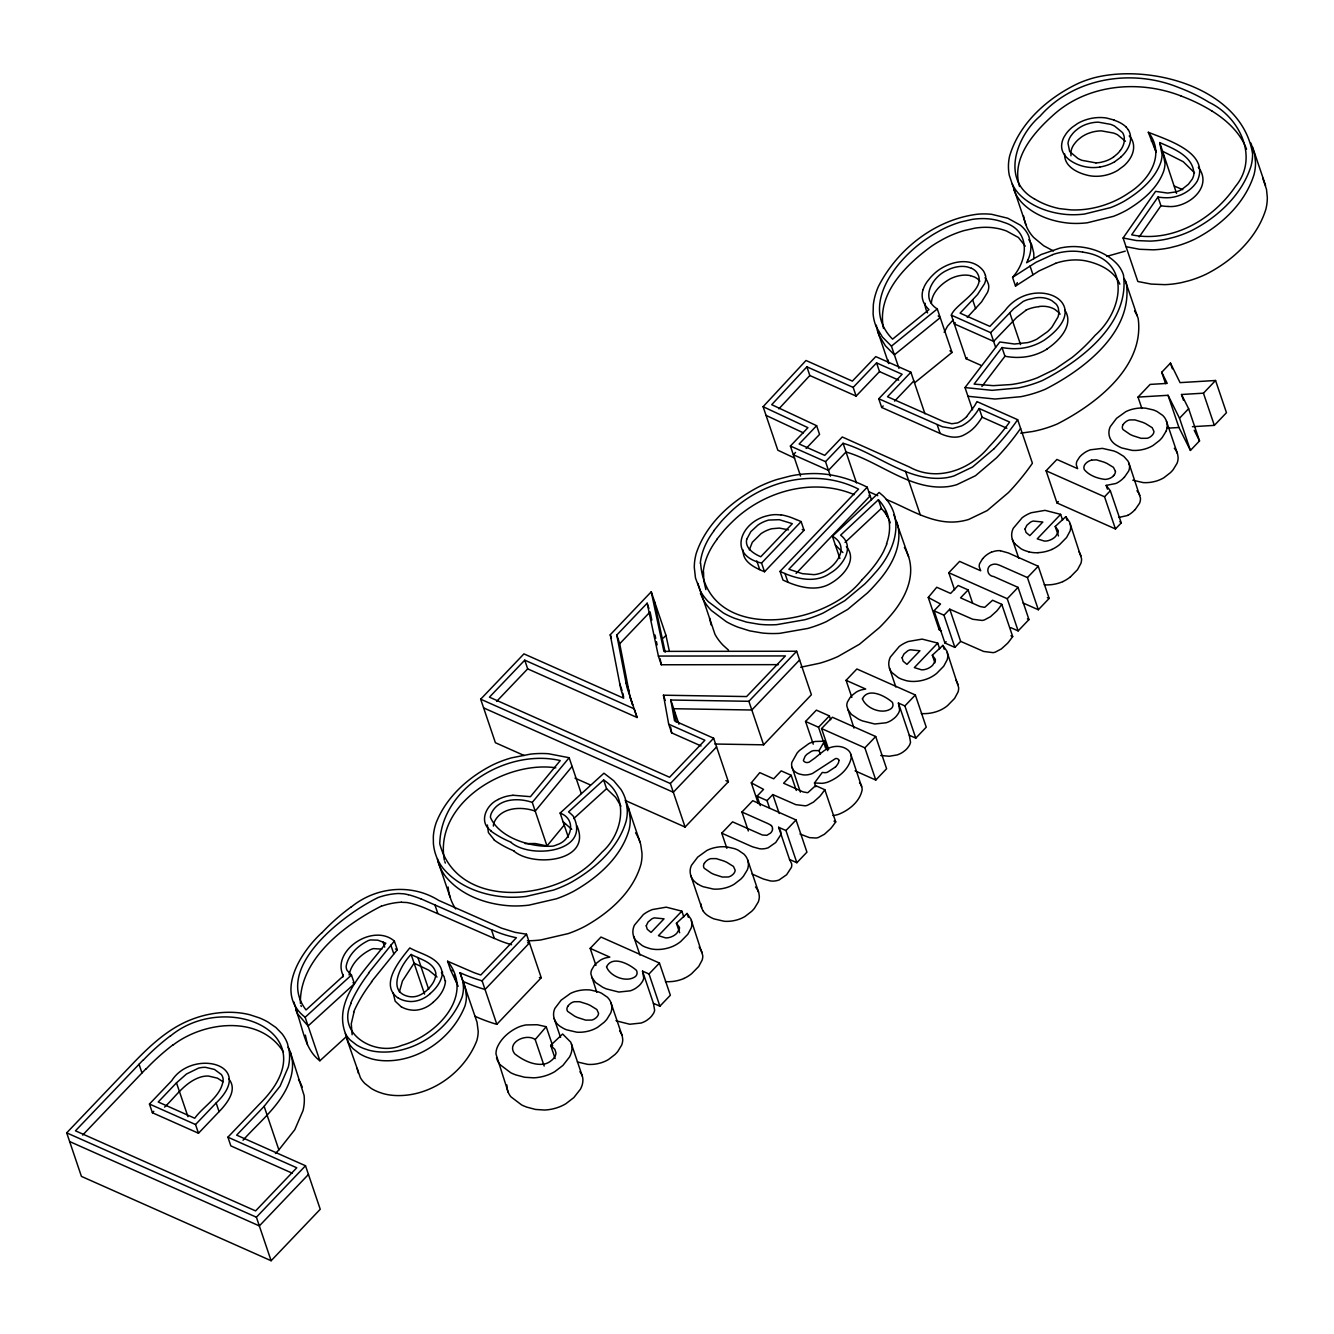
<?xml version="1.0" encoding="UTF-8"?>
<svg xmlns="http://www.w3.org/2000/svg" width="1334" height="1334" viewBox="0 0 1334 1334"><rect width="100%" height="100%" fill="white"/><g stroke="black" fill="none" stroke-linecap="round" stroke-linejoin="round"><path stroke-width="1.5" d="M393.163 992.98L395.181 1001.2L401.284 1006.903M1064.632 153.86C1063.965 167.184 1079.023 173.703 1089.911 175.788A33.333 23.145 -18.7 0 0 1101.05 176.021L1102.684 175.788A29.515 20.51 -18.7 0 0 1117.559 170.485L1123.695 165.966A33.817 23.495 -18.7 0 0 1131.282 138.436A30.298 21.044 -18.7 0 0 1129.198 135.985M931.332 303.385C931.899 292.53 940.937 284.159 949.858 279.056A24.946 17.325 -18.7 0 1 955.711 276.638A25.863 17.959 -18.7 0 1 959.346 275.704L961.697 275.321A21.194 14.724 -18.7 0 1 970.418 275.654M700.6 563.181C706.603 643.922 824.345 627.947 861.847 579.99M703.552 571.886L703.768 580.14L705.853 589.611M349.108 974.971C351.125 963.498 360.997 954.31 371.185 949.341A9.738 6.77 -18.7 0 1 373.603 948.624L381.807 949.141M743.205 550.092C742.171 562.014 755.377 568.001 764.515 571.752L804.068 530.298L801.134 521.594L796.265 519.493M342.988 974.454L342.921 976.938M399.383 991.896L402.451 980.99L414.09 963.165L428.664 970.135L437.018 977.005M487.36 824.979L488.427 832.599L493.913 839.436M749.341 549.875L752.276 542.338L760.997 533.683A24.779 17.225 -18.7 0 1 771.652 528.764L779.373 528.081L788.461 529.848M923.095 289.578L924.279 286.56A40.303 27.997 -18.7 0 1 927.247 281.541L930.432 277.572A52.71 36.618 -18.7 0 1 933.116 274.787C945.439 262.131 971.085 254.761 983.425 270.935A36.685 25.479 -18.7 0 1 984.792 273.687A38.002 26.397 -18.7 0 1 985.326 275.188L985.359 275.321M351.059 1003.468C336.018 1034.217 375.371 1056.878 401.934 1045.322C435.251 1036.168 475.754 996.498 447.607 961.247L473.587 972.469A176.221 122.411 -18.7 0 0 480.807 974.987L516.375 937.735A127.297 88.428 -18.7 0 1 491.562 929.681M353.994 1012.173L351.276 1023.762L352.126 1034.717M886.877 543.905L883.692 551.175A103.652 72.003 -18.7 0 1 880.19 557.345L877.105 561.981A147.624 102.535 -18.7 0 1 861.797 579.973M944.155 332.316L947.574 326.146L953.143 319.943M1166.099 431.216L1162.298 437.419A36.852 25.596 -18.7 0 1 1159.446 440.52L1152.993 445.523A24.012 16.675 -18.7 0 1 1144.322 449.174L1141.621 449.791A28.381 19.727 -18.7 0 1 1132.182 450.375L1121.911 447.991A47.157 32.766 -18.7 0 1 1119.009 446.673L1116.074 444.989A29.281 20.343 -18.7 0 1 1111.022 440.07A28.264 19.643 -18.7 0 1 1109.071 430.515A21.544 14.957 -18.7 0 1 1110.355 426.53L1116.525 418.359L1125.746 411.706A23.662 16.442 -18.7 0 1 1132.233 409.255L1134.967 408.654A29.548 20.527 -18.7 0 1 1145.756 408.204L1153.393 409.955A42.388 29.448 -18.7 0 1 1157.012 411.489L1162.681 415.374A28.898 20.077 -18.7 0 1 1166.75 422.161L1167.2 425.129A24.962 17.342 -18.7 0 1 1166.099 431.216M1028.114 259.563L1026.58 262.748L1041.154 254.527L1060.03 248.057A50.759 35.268 -18.7 0 1 1073.737 246.557C1090.061 246.74 1107.27 252.643 1118.175 265.216A61.381 42.638 -18.7 0 1 1123.445 274.887C1130.081 323.578 1080.59 361.064 1042.354 380.54A87.444 60.747 -18.7 0 1 1017.842 387.994L992.062 390.328L965.016 387.577L972.553 409.821M1055.628 263.348L1039.019 270.952L1015.507 286.076L1012.573 277.372C1028.547 259.196 1030.632 230.132 1003.618 222.328A68.384 47.507 -18.7 0 0 1001.217 221.477A61.014 42.371 -18.7 0 0 994.847 219.793L991.495 219.21A53.177 36.952 -18.7 0 0 972.269 219.393L961.014 221.911A77.172 53.61 -18.7 0 0 939.67 230.782L933.917 234.05A98.066 68.117 -18.7 0 0 928.447 237.602C897.432 257.612 858.846 305.152 892.579 339.153L928.964 309.621A46.59 32.366 -18.7 0 1 923.378 301.834L923.128 300.984A33.417 23.212 -18.7 0 1 923.061 289.578M1015.507 286.076L1017.358 282.625M820.36 754.394L819.076 750.592L824.512 741.187L815.441 741.471A17.976 12.49 -18.7 0 0 809.071 743.472L799.5 750.442A46.29 32.149 -18.7 0 0 797.098 753.043L791.862 762.398A19.393 13.473 -18.7 0 0 791.646 763.948A20.527 14.257 -18.7 0 0 791.729 766.15L800.367 792.113M1262.681 177.872L1266.5 189.378L1267.3 197.249A84.426 58.646 -18.7 0 1 1265.849 209.338C1256.811 238.336 1232.549 260.847 1205.953 274.287A78.222 54.344 -18.7 0 1 1188.911 280.74L1181.991 282.491A71.519 49.691 -18.7 0 1 1164.815 284.642L1151.259 284.092L1137.835 281.507L1123.095 237.986L1155.594 191.362L1167.684 193.08L1176.138 191.879A18.659 12.973 -18.7 0 0 1181.774 189.495L1188.344 184.325L1192.112 179.34A22.911 15.908 -18.7 0 0 1193.897 174.287C1193.813 156.445 1173.82 148.708 1159.713 142.588L1176.538 193.347M1156.028 152.009L1148.324 132.283C1167.667 140.07 1210.288 152.826 1197.248 181.141C1190.545 191.963 1177.739 198.299 1165.099 197.732A44.922 31.199 -18.7 0 1 1157.995 197.032L1131.666 234.817C1172.253 243.172 1213.023 219.41 1235.451 186.427C1259.479 157.695 1239.519 116.692 1209.021 102.318A227.714 158.179 -18.7 0 0 1178.089 87.294C1131.732 68.518 1073.887 77.672 1040.12 116.075C1016.741 135.885 1000.433 179.656 1034.083 198.733M1139.186 236.952L1160.947 205.753L1157.995 197.048M758.346 803.668L751.292 782.841L759.78 772.636L773.653 778.806L781.207 770.869L791.179 775.304L783.608 783.225L802.067 791.446A26.863 18.659 -18.7 0 0 803.301 791.946L807.253 792.663A2.551 1.768 -18.7 0 0 808.02 792.513L815.624 785.626L824.829 789.728L822.678 792.696A63.832 44.339 -18.7 0 1 819.676 796.498L813.507 802.084L807.437 805.302A9.788 6.803 -18.7 0 1 805.219 805.819L795.814 804.652L772.786 794.564L767.033 800.6L769.585 808.171M824.829 789.728L835.718 821.927L833.583 824.879A63.832 44.339 -18.7 0 1 830.565 828.697L824.395 834.284L818.342 837.502A9.788 6.803 -18.7 0 1 816.125 838.019L809.488 837.635L800.016 834.017M941.454 630.882L939.153 629.665L928.247 597.465L936.751 587.26L950.608 593.43L958.179 585.493L968.134 589.928L960.563 597.849L979.023 606.07A26.863 18.659 -18.7 0 0 980.273 606.57L984.209 607.287A2.551 1.768 -18.7 0 0 984.976 607.137L992.579 600.25L1001.784 604.352L999.65 607.32A63.832 44.339 -18.7 0 1 996.631 611.122L990.462 616.708L984.409 619.926A9.788 6.803 -18.7 0 1 982.174 620.443L972.769 619.276L949.758 609.188L943.988 615.224L954.877 647.407L960.647 641.371L949.758 609.188M1001.784 604.352L1012.689 636.551L1010.538 639.503A63.832 44.339 -18.7 0 1 1007.537 643.322L1001.367 648.908L995.297 652.126A9.788 6.803 -18.7 0 1 993.08 652.643L983.675 651.459L960.647 641.371M368.501 973.003L394.347 941.054C372.853 922.561 330.732 951.175 343.355 975.921L306.036 1009.955C273.203 967.267 345.022 913.373 378.372 897.432A50.925 35.384 -18.7 0 1 398.449 893.497L403.602 893.797A19.743 13.707 -18.7 0 1 404.752 893.963L408.271 894.714M371.452 981.707L397.299 949.758L394.347 941.054M815.758 786.76L814.474 782.975L822.261 772.453L824.779 772.686A8.121 5.636 -18.7 0 0 827.28 772.336L835.568 766.917M713.94 530.532L721.294 521.477A141.888 98.566 -18.7 0 1 727.83 514.624C760.78 480.757 815.424 466.983 858.546 489.128L780.04 571.369L782.991 580.073C797.599 586.91 816.158 592.396 831.049 583.191C842.955 576.355 857.945 560.063 846.373 546.657M716.892 539.236L724.245 530.182A141.888 98.566 -18.7 0 1 730.782 523.328C761.947 491.579 812.206 476.922 854.194 494.631M965.016 387.577L999.816 341.971L1014.507 344.022L1027.764 342.588A30.565 21.227 -18.7 0 0 1036.768 339.22L1047.507 331.699A51.743 35.951 -18.7 0 0 1052.026 326.997L1057.945 317.092A29.398 20.427 -18.7 0 0 1058.846 311.873L1058.296 308.021A22.661 15.741 -18.7 0 0 1055.978 303.952L1051.859 300.667A31.416 21.828 -18.7 0 0 1048.924 299.25A23.595 16.392 -18.7 0 0 1035.951 297.799L1028.164 299.5A22.228 15.441 -18.7 0 0 1023.128 301.484L1013.657 308.788L990.678 332.666L995.598 347.173M985.459 275.288A22.328 15.508 -18.7 0 1 984.459 283.808L977.505 294.581L960.096 313.14L989.878 326.38L1004.986 310.572C1033.1 272.753 1098.749 302.368 1044.005 340.303A38.969 27.08 -18.7 0 1 1018.142 348.574L1014.157 348.708A63.582 44.172 -18.7 0 1 1002.017 347.54L974.103 384.109L993.296 385.659L1011.122 384.542A81.808 56.828 -18.7 0 0 1037.402 377.772L1054.927 369.285L1072.152 357.445A164.499 114.274 -18.7 0 0 1095.031 335.401C1124.779 309.238 1130.932 258.446 1082.708 252.143M981.907 386.46L1004.952 356.261L1002.001 347.557M411.139 954.46C400.834 964.665 386.093 992.062 409.071 996.565C419.159 998.416 428.047 990.812 433.066 982.808A29.065 20.193 -18.7 0 0 435.868 973.153C433.55 962.031 419.71 959.129 411.139 954.46L424.562 994.113M1120.377 150.392L1119.676 151.292A30.332 21.061 -18.7 0 1 1117.208 153.96L1113.49 157.062M982.608 558.646L979.606 563.698A14.524 10.088 -18.7 0 0 979.256 566.917L980.69 570.769L959.596 561.397L948.791 572.72L954.56 589.761M565.449 823.595L546.99 845.939L532.266 802.401L569.151 757.729L548.557 753.743A78.739 54.694 -18.7 0 0 530.465 754.127L511.489 757.862A80.057 55.611 -18.7 0 0 492.78 764.882C468.367 777.205 446.123 797.082 436.068 822.995A87.027 60.464 -18.7 0 0 433.317 836.701L433.4 843.505A98.266 68.267 -18.7 0 0 435.318 853.46L436.401 856.595A92.63 64.332 -18.7 0 0 442.955 868.151C458.746 887.177 484.142 895.914 508.254 897.182A88.661 61.597 -18.7 0 0 526.063 896.431L553.493 890.078A87.827 61.014 -18.7 0 0 570.535 882.674C594.797 868.984 618.342 848.441 626.23 820.794A75.488 52.443 -18.7 0 0 627.23 809.471L626.08 801.417A82.108 57.045 -18.7 0 0 620.844 789.278L613.707 780.723L603.935 773.203L560.13 813.056L568.317 837.235M572.103 766.433L535.217 811.105C521.26 806.236 501.184 807.003 494.164 822.278A17.392 12.089 -18.7 0 0 493.397 826.096M939.153 629.665L940.203 628.381M544.189 1066.066L535.201 1039.57L546.206 1026.713L537.202 1024.729L525.98 1024.946A24.596 17.092 -18.7 0 0 518.159 1027.247C509.171 1031.399 500.967 1038.469 497.098 1047.724A29.348 20.377 -18.7 0 0 495.998 1054.043L508.237 1092.363M321.611 932.916C300 952.91 274.404 993.613 305.152 1017.258L319.877 1060.78L345.923 1037.035M1124.262 477.439L1128.664 471.052A18.926 13.157 -18.7 0 0 1129.531 465.799L1128.948 463.248A27.23 18.909 -18.7 0 0 1127.78 460.814L1123.795 456.395L1117.659 452.61A61.714 42.871 -18.7 0 0 1113.807 450.959L1102.384 448.374L1090.528 449.791A17.909 12.44 -18.7 0 0 1084.542 452.71L1081.891 454.744A23.612 16.392 -18.7 0 0 1079.539 457.112L1077.005 461.08A14.391 9.988 -18.7 0 0 1076.355 464.916L1077.605 468.651L1056.912 459.446L1046.089 470.785L1056.995 502.968L1115.457 528.964L1121.227 522.928L1110.322 490.729L1106.169 485.393L1115.758 483.525A11.406 7.921 -18.7 0 0 1116.758 483.091A21.828 15.158 -18.7 0 0 1124.112 477.389M1135.151 509.621L1139.553 503.235A18.926 13.157 -18.7 0 0 1140.42 497.982L1128.948 463.248M264.132 1106.353L280.057 1086.176L288.311 1067.017A81.491 56.612 -18.7 0 0 289.345 1051.876L287.477 1043.588A70.068 48.674 -18.7 0 0 282.108 1033.85L275.921 1027.514L267.901 1022.011A96.715 67.184 -18.7 0 0 259.296 1017.859L249.992 1014.807A76.188 52.926 -18.7 0 0 224.445 1012.406A80.107 55.644 -18.7 0 0 216.225 1013.156A74.287 51.609 -18.7 0 0 189.745 1020.193C167.951 1029.048 150.375 1045.456 134.234 1062.114L66.7 1132.849L81.424 1176.388L271.119 1260.73L320.243 1209.271L305.503 1165.749L236.652 1135.134L264.132 1106.353L278.873 1149.875L275.438 1153.476M278.873 1149.875L294.781 1129.698L303.051 1110.538A81.491 56.612 -18.7 0 0 304.085 1095.397L290.412 1052.293A70.068 48.674 -18.7 0 0 288.144 1047.24M794.647 458.079L777.822 450.208L763.098 406.687L806.003 360.497L852.376 381.107L875.771 356.612L910.889 372.236L924.962 413.823M853.176 387.394L876.571 362.898L879.506 371.602L856.128 396.098L853.176 387.394L806.887 366.817L771.702 404.686L816.625 425.696L819.56 434.4L806.12 448.474M778.873 408.854L809.821 375.521L806.887 366.817M966.6 416.608L974.487 405.986A110.038 76.438 -18.7 0 0 976.938 401.601L1017.675 419.71L1032.416 463.232A254.194 176.588 -18.7 0 1 1008.487 492.546L987.243 510.555L968.684 519.46A40.87 28.398 -18.7 0 1 960.68 521.311C933.883 525.813 909.855 508.938 886.31 499.483M967.233 317.442L981.557 301.918L987.443 292.513A22.328 15.508 -18.7 0 0 988.411 283.992L988.261 283.892A38.002 26.397 -18.7 0 0 987.744 282.391A36.685 25.479 -18.7 0 0 986.376 279.64L985.009 277.739M198.483 1133.233L195.548 1124.529L216.141 1102.951C256.795 1063.998 192.163 1048.374 171.719 1080.707L149.458 1104.035L152.393 1112.739L198.483 1133.233L219.093 1111.656C226.797 1103.668 238.019 1089.878 228.764 1078.939M524.195 755.528L495.398 742.721L480.674 699.199L523.945 653.877L623.645 698.199L621.344 690.845A179.456 124.662 -18.7 0 1 619.743 683.675L610.255 634.751L651.242 591.812L665.966 635.334L669.134 650.225M142.905 1060.23L75.454 1130.815L255.594 1210.905L296.765 1167.784L227.897 1137.185L259.363 1104.219C331.549 1033.116 225.213 989.545 170.035 1036.385M524.746 660.163L489.428 697.165L669.568 777.255L704.886 740.253L668.701 724.179L663.448 695.197L746.59 696.565L785.393 655.928L658.396 656.061L647.157 603.218L616.792 635.034L625.896 682.058A173.737 120.694 -18.7 0 0 627.464 688.978L637.085 717.509L527.68 668.868L524.746 660.163L634.15 708.804L637.085 717.509M82.641 1135.084L145.84 1068.934M496.615 701.417L527.68 668.868M176.488 1082.841L158.212 1102.001L194.747 1118.242C203.552 1105.836 221.727 1096.398 223.178 1079.573A19.576 13.607 -18.7 0 0 221.377 1074.554L214.507 1069.451L205.486 1067.333A18.426 12.806 -18.7 0 0 198.516 1068.134L186.477 1074.02L176.488 1082.841L187.961 1116.691M152.393 1112.739L153.794 1111.289M800.55 476.021L790.395 446.04L807.937 427.664L763.098 406.687M164.582 1107.103C175.888 1096.381 185.559 1081.324 201.467 1076.838A18.426 12.806 -18.7 0 1 208.438 1076.038L217.459 1078.155L223.078 1081.807M816.625 425.696L799.149 443.989L824.729 455.361L842.271 436.985L909.505 467.05C936.985 482.274 970.168 469.885 988.944 446.873A245.323 170.418 -18.7 0 0 1009.621 422.061L979.189 408.521L982.141 417.225L1006.87 428.231M795.531 452.443L793.346 454.744L828.464 470.368L846.006 451.993C879.84 461.714 911.389 491.546 948.891 486.493A40.87 28.398 -18.7 0 0 956.895 484.642L975.454 475.738L996.665 457.712A254.194 176.588 -18.7 0 0 1020.593 428.414M629.681 696.115L632.633 704.819L630.415 697.699A173.737 120.694 -18.7 0 1 628.848 690.762L619.726 643.738L650.092 611.922L651.826 620.06M980.824 365.266L966.066 358.696L951.342 315.174C955.011 303.768 989.044 288.728 976.421 271.903A21.894 15.208 -18.7 0 0 971.419 268.251M982.041 417.208A64.966 45.123 -18.7 0 1 974.737 427.08L974.52 427.23A30.899 21.461 -18.7 0 1 971.919 429.731A31.149 21.644 -18.7 0 1 964.632 434.601C957.095 439.086 947.607 437.002 940.153 433.467L881.691 407.47L878.756 398.766L902.134 374.27L876.571 362.898M955.327 322.795L954.294 323.879L993.63 341.371L1016.591 317.492L1026.079 310.205M830.432 476.171L825.529 461.664L843.071 443.288C876.888 453.01 908.437 482.841 945.956 477.789A40.87 28.398 -18.7 0 0 953.96 475.938L972.519 467.033L993.73 449.008M910.889 372.236L887.51 396.732L943.855 421.711L951.809 423.745L957.629 422.911A24.195 16.808 -18.7 0 0 966.65 416.625M881.691 407.47L883.158 405.936M663.398 638.019L665.966 635.334M894.58 401.117L913.84 380.94M764.515 571.752L761.564 563.048L801.134 521.594M966.066 358.696L967.117 357.612M243.038 1140.236C260.463 1120.493 284.425 1102.651 291.262 1075.721A81.491 56.612 -18.7 0 0 292.296 1060.58L290.412 1052.293M867.217 487.177L788.861 569.251L802.368 573.653L813.907 574.637A16.775 11.656 -18.7 0 0 819.159 573.637C834.384 569.551 851.942 546.923 832.383 536.251L879.123 492.463L883.208 495.981A78.506 54.527 -18.7 0 1 890.929 506.12C903.251 529.064 890.812 555.928 874.637 573.403A170.785 118.643 -18.7 0 1 864.582 584.175L844.755 600.717L823.245 612.99A91.496 63.548 -18.7 0 1 804.819 619.743L776.772 624.646A87.927 61.081 -18.7 0 1 759.263 624.295L746.757 622.161L734.801 618.392A120.66 83.825 -18.7 0 1 723.445 613.04L708.404 601.767A95.331 66.233 -18.7 0 1 700.25 590.779L695.498 578.039L694.297 567.517A90.145 62.631 -18.7 0 1 696.315 553.143C706.336 523.412 731.732 500.95 758.929 486.76A91.062 63.265 -18.7 0 1 776.688 479.59L790.762 475.921A86.943 60.397 -18.7 0 1 809.488 473.67C829.581 472.67 849.391 478.206 867.217 487.177L871.469 499.75M796.081 573.47L870.168 495.881L868.951 495.298M271.119 1260.73L256.395 1217.208L305.503 1165.749M526.53 934.217L482.091 980.773L496.832 1024.295L541.254 977.739L526.53 934.217L515.141 932.349L501.434 928.114L438.803 900.45C411.356 883.225 375.938 886.793 351.175 907.053M713.64 738.219L728.364 781.741L685.092 827.063L670.368 783.542L713.64 738.219L674.554 720.844L670.785 700.017L748.874 701.3L796.665 651.242L811.389 694.764L763.615 744.822L714.807 744.022M308.454 1174.454L259.346 1225.913L69.651 1141.554M716.575 746.923L673.32 792.246L483.625 707.904M799.616 659.946L751.826 710.005L673.737 708.721L676.138 721.977M813.256 744.189L805.553 721.461L816.375 710.138L829.364 715.908L830.648 719.693M595.948 965.416L590.178 948.374L600.984 937.052L659.446 963.048L670.352 995.231L659.896 1006.186L653.41 1003.301L642.521 971.119L649.008 973.987L659.896 1006.186M851.842 697.365L846.073 680.323L856.878 668.984L915.341 694.981L926.246 727.18L915.791 738.136L909.304 735.251L898.416 703.051L904.886 705.936L915.791 738.136M825.596 748.074L818.542 727.247L829.364 715.908M726.88 848.324L721.744 833.166L732.566 821.844L762.348 835.001L766.85 835.301L770.568 833.066A8.488 5.903 -18.7 0 0 772.586 828.914M748.341 830.965L741.937 812.022L752.743 800.7L796.048 819.96L806.937 852.143L796.848 862.714L789.545 859.463L778.639 827.28L785.959 830.532L796.848 862.714M760.28 805.636L757.062 796.165L763.548 789.378L751.292 782.841M828.631 749.425L821.577 728.581L832.399 717.258L875.704 736.518L886.593 768.717L875.788 780.04L855.077 770.835M954.877 647.407L944.922 642.988L934.033 610.789L940.52 604.002L928.247 597.465M1141.871 408.471L1138.019 397.098L1150.125 384.409L1167.217 383.392L1161.731 372.269L1170.452 363.115L1180.073 382.625L1215.557 380.49L1226.463 412.69L1214.34 425.379L1192.413 426.697M1056.995 502.968L1058.346 501.551M691.396 920.477L691.862 923.428A23.312 16.191 -18.7 0 1 691.212 927.964L687.81 934.284L680.757 941.487A26.947 18.726 -18.7 0 1 673.086 946.24A28.164 19.576 -18.7 0 1 659.163 949.458A27.447 19.06 -18.7 0 1 650.058 948.624L645.623 947.207A44.456 30.882 -18.7 0 1 642.321 945.639L635.984 940.587A27.814 19.326 -18.7 0 1 633.083 934.217A28.631 19.893 -18.7 0 1 632.883 932.199L632.9 931.182A25.68 17.842 -18.7 0 1 634.467 925.112L643.338 914.574A26.063 18.109 -18.7 0 1 652.393 909.555L666.25 907.17L681.841 911.155L658.446 935.668L665.533 937.869A9.638 6.703 -18.7 0 0 669.451 937.469A11.856 8.237 -18.7 0 0 676.838 933.233L679.323 929.148A8.488 5.903 -18.7 0 0 679.39 927.263L676.438 923.278L687.027 913.456L690.879 919.043L702.768 955.611A23.312 16.191 -18.7 0 1 702.118 960.163L698.716 966.483L691.646 973.67A26.947 18.726 -18.7 0 1 683.975 978.439M947.273 652.426L947.757 655.361A23.312 16.191 -18.7 0 1 947.107 659.913L943.705 666.233L936.651 673.42A26.947 18.726 -18.7 0 1 928.964 678.172A28.164 19.576 -18.7 0 1 915.057 681.407A27.447 19.06 -18.7 0 1 905.936 680.573L901.517 679.139A44.456 30.882 -18.7 0 1 898.216 677.572L891.879 672.519A27.814 19.326 -18.7 0 1 888.978 666.15A28.631 19.893 -18.7 0 1 888.778 664.132L888.794 663.131A25.68 17.842 -18.7 0 1 890.362 657.062L899.233 646.506A26.063 18.109 -18.7 0 1 908.287 641.504L922.144 639.103L937.735 643.088L914.34 667.6L921.427 669.801A9.638 6.703 -18.7 0 0 925.346 669.401A11.856 8.237 -18.7 0 0 932.716 665.166L935.217 661.08A8.488 5.903 -18.7 0 0 935.284 659.196L932.333 655.211L942.905 645.389L946.773 650.975L958.646 687.56A23.312 16.191 -18.7 0 1 958.012 692.096L954.594 698.416L947.54 705.619A26.947 18.726 -18.7 0 1 939.87 710.372A28.164 19.576 -18.7 0 1 925.963 713.59A27.447 19.06 -18.7 0 1 921.327 713.557M1014.774 543.772A27.814 19.326 -18.7 0 1 1011.872 537.402A28.631 19.893 -18.7 0 1 1011.672 535.401L1011.689 534.384A25.68 17.842 -18.7 0 1 1013.256 528.314L1022.127 517.775A26.063 18.109 -18.7 0 1 1031.182 512.756L1045.039 510.355L1060.63 514.357L1037.235 538.853L1044.322 541.054A9.638 6.703 -18.7 0 0 1048.241 540.654A11.856 8.237 -18.7 0 0 1055.628 536.418L1058.112 532.333A8.488 5.903 -18.7 0 0 1058.179 530.465L1055.227 526.48L1065.816 516.658L1069.668 522.244L1081.557 558.813A23.312 16.191 -18.7 0 1 1080.907 563.365L1077.505 569.685L1070.435 576.872M944.922 642.988L946.139 641.704M649.008 973.987L659.446 963.048M785.959 830.532L796.048 819.96M875.788 780.04L864.882 747.84L875.704 736.518M904.886 705.936L915.341 694.981M1018.059 587.377L1028.964 619.576L1018.142 630.899L1007.253 598.716L1018.059 587.377L993.663 576.538C986.426 575.738 985.759 566.033 992.579 564.465A6.887 4.786 -18.7 0 1 997.015 564.399L997.282 564.465A47.007 32.65 -18.7 0 1 1000.984 565.866L1027.43 577.572L1038.336 609.755L1049.141 598.432L1038.236 566.25L1008.254 552.926L1000.367 550.742M1027.43 577.572L1038.236 566.25M1115.457 528.964L1104.552 496.782L1110.322 490.729M1188.627 408.704L1199.516 440.904L1190.428 450.442L1179.523 418.242L1188.627 408.704L1181.507 394.497L1203.451 393.18L1215.557 380.49M555.144 1058.612L550.659 1045.356L562.631 1034L570.685 1042.104A26.547 18.443 -18.7 0 1 572.003 1047.857A30.482 21.177 -18.7 0 1 569.518 1056.995L562.931 1065.416L554.877 1071.602A30.765 21.361 -18.7 0 1 545.589 1075.721L543.922 1076.221A34.384 23.879 -18.7 0 1 538.736 1077.322A33.233 23.078 -18.7 0 1 533.467 1077.822L524.679 1077.255L515.874 1074.921A68.151 47.34 -18.7 0 1 510.739 1072.753L499.967 1064.599M890.262 522.761A80.223 55.728 -18.7 0 0 881.374 508.437L878.406 499.75L840.603 535.151C855.728 546.556 842.921 566.05 830.148 573.22C815.124 583.975 795.264 578.689 780.04 571.369M845.056 542.438L881.357 508.454M305.152 1017.258L351.459 975.037L347.107 970.418A18.326 12.74 -18.7 0 1 346.156 966.25C348.174 954.794 358.046 945.606 368.234 940.637A9.738 6.77 -18.7 0 1 370.669 939.92L377.889 940.187L385.843 943.205C367.217 968.617 331.883 999.283 345.689 1034.2A52.193 36.251 -18.7 0 0 350.242 1040.07L356.578 1044.972A62.198 43.205 -18.7 0 0 363.932 1048.574L368.301 1050.041A52.576 36.518 -18.7 0 0 382.641 1052.059C416.958 1052.659 449.808 1028.564 462.081 997.098A61.864 42.971 -18.7 0 0 463.465 987.777L462.965 981.691L460.063 972.719A193.713 134.567 -18.7 0 0 482.058 980.824M351.459 975.037L354.41 983.742L308.087 1025.963L297.715 1014.023L293.797 1001.901M512.99 795.247L530.448 796.681L560.263 760.563C508.087 748.407 440.887 787.494 439.77 843.805C457.645 911.239 557.829 901.234 596.298 858.096A131.883 91.612 -18.7 0 0 602.118 852.026C622.761 833.883 629.981 796.731 603.618 779.973L568.551 811.889A55.494 38.553 -18.7 0 1 573.403 816.391C591.179 851.876 531.399 859.396 511.189 842.588M573.703 818.592L606.57 788.677L603.618 779.973M1120.76 157.262L1114.607 161.781M430.415 993.547L426.93 996.265A24.629 17.109 -18.7 0 1 423.128 998.516L421.527 999.266A19.193 13.34 -18.7 0 1 411.306 1001.534L410.472 1001.517A27.464 19.076 -18.7 0 1 398.466 998.099M433.35 1002.251L429.865 1004.969A24.629 17.109 -18.7 0 1 426.08 1007.22L424.479 1007.97A19.193 13.34 -18.7 0 1 414.257 1010.238L413.423 1010.222A27.464 19.076 -18.7 0 1 401.401 1006.803M898.983 368.384L891.446 346.14L937.285 308.938C919.726 298.282 932.583 276.722 946.923 270.352A24.946 17.325 -18.7 0 1 953.977 267.567A25.863 17.959 -18.7 0 1 956.395 267L958.746 266.617A21.194 14.724 -18.7 0 1 967.467 266.95L971.419 268.267M914.774 382.691L952.026 352.459L937.285 308.938M172.986 1045.106C204.069 1021.127 260.33 1014.69 283.442 1052.042M1046.94 349.008C1058.812 341.204 1074.387 325.096 1064.932 310.238M1012.573 277.372L1036.068 262.248L1052.693 254.644M498.316 799.516C486.46 804.385 478.122 822.061 490.979 830.732M1125.262 251.142L1106.653 256.411M381.324 906.136C345.456 924.229 299.4 958.996 300.4 1003.351M1091.562 460.113L1096.481 459.863L1103.852 462.081A86.493 60.08 -18.7 0 1 1107.07 463.482L1113.44 467.367L1115.441 471.386M800.633 667.25L819.56 663.265A91.496 63.548 -18.7 0 0 837.969 656.528L859.48 644.239L879.306 627.697A170.785 118.643 -18.7 0 0 889.378 616.925C903.668 600.867 915.691 578.556 908.587 556.628L893.88 514.824M1099.733 167.084L1098.099 167.3A33.333 23.145 -18.7 0 1 1086.977 167.067C1074.971 165.233 1058.162 156.411 1062.214 141.654A29.948 20.81 -18.7 0 1 1064.032 137.002L1066.183 133.617A34.567 24.012 -18.7 0 1 1072.286 127.23L1077.539 123.545A29.832 20.727 -18.7 0 1 1080.44 121.994A31.749 22.061 -18.7 0 1 1094.847 117.826A35.351 24.562 -18.7 0 1 1106.47 118.026L1114.357 120.093M1118.726 517.442L1126.663 515.724A11.406 7.921 -18.7 0 0 1127.664 515.291M525.179 843.622L535.268 843.538L546.99 845.939M1020.693 433.166L1032.583 431.516A87.444 60.747 -18.7 0 0 1057.095 424.062C1095.314 404.602 1144.822 367.1 1138.169 318.409A61.381 42.638 -18.7 0 0 1134.567 311.005M1138.019 397.098L1168.05 395.298L1179.523 418.242M1166.933 428.214L1178.939 427.497L1190.428 450.442M1095.964 162.898L1081.924 160.33A56.695 39.386 -18.7 0 1 1077.905 158.463L1069.685 151.559L1067.984 143.338A24.279 16.875 -18.7 0 1 1070.802 136.051L1072.87 133.383A30.132 20.927 -18.7 0 1 1075.521 130.715L1078.506 128.347A23.779 16.525 -18.7 0 1 1086.51 124.262L1089.044 123.478A27.731 19.26 -18.7 0 1 1093.08 122.611A26.28 18.259 -18.7 0 1 1098.499 122.178L1110.588 124.345A49.458 34.351 -18.7 0 1 1114.524 126.013L1122.494 132.533A23.879 16.592 -18.7 0 1 1124.329 138.019L1124.145 141.938A26.863 18.659 -18.7 0 1 1120.393 150.392M401.367 902.268L406.553 902.501A19.743 13.707 -18.7 0 1 407.687 902.668L411.222 903.418A132.4 91.979 -18.7 0 1 423.895 907.62L494.397 938.502L491.446 929.798L420.994 898.849M796.665 651.242L663.898 651.376L651.242 591.812M658.396 656.061L661.331 664.766L778.406 664.649M1168.05 206.453C1186.46 208.337 1211.656 189.028 1199.983 169.635M527.597 942.721L529.481 942.921L485.042 989.478A193.713 134.567 -18.7 0 1 463.065 981.374M539.386 977.539L541.254 977.739M780.94 514.974L776.571 514.641A23.512 16.325 -18.7 0 0 767.817 515.674C741.087 521.26 726.813 555.177 761.564 563.048M555.794 767.8C505.119 760.413 434.134 803.301 444.322 860.147M814.474 782.975L822.061 783.325A19.043 13.223 -18.7 0 0 827.614 782.174C838.069 778.022 848.808 769.518 851.192 757.995A21.027 14.607 -18.7 0 0 851.125 755.678L850.809 754.277A17.292 12.006 -18.7 0 0 848.091 750.125C840.52 743.872 829.231 746.039 822.261 752.143A113.107 78.573 -18.7 0 0 815.291 757.745L809.204 762.098A3.218 2.234 -18.7 0 1 808.671 762.298A4.402 3.052 -18.7 0 1 805.169 762.164L803.968 761.364A4.202 2.918 -18.7 0 1 803.418 760.313L805.119 756.261A20.61 14.324 -18.7 0 1 806.953 754.294L811.389 751.325A8.771 6.086 -18.7 0 1 813.823 750.592L819.076 750.592M967.967 396.281L995.014 399.033L1020.793 396.698A87.444 60.747 -18.7 0 0 1045.306 389.245C1083.541 369.768 1133.033 332.283 1126.396 283.592A61.381 42.638 -18.7 0 0 1124.212 278.556M880.757 755.461L889.211 756.261L897.015 754.961A16.608 11.539 -18.7 0 0 902.718 752.259L905.219 750.358A21.461 14.907 -18.7 0 0 907.504 748.057L909.271 745.573A16.075 11.172 -18.7 0 0 910.522 742.188L909.304 735.251M1123.095 237.986L1136.518 240.57L1150.091 241.12A71.519 49.691 -18.7 0 0 1167.25 238.969L1174.187 237.219A78.222 54.344 -18.7 0 0 1191.229 230.765C1217.809 217.309 1242.071 194.814 1251.109 165.816A84.426 58.646 -18.7 0 0 1252.576 153.727C1241.921 87.894 1150.208 63.065 1093.546 77.939A81.457 56.595 -18.7 0 0 1078.889 83.108C1048.207 97.482 1019.293 122.828 1009.571 156.245A85.309 59.263 -18.7 0 0 1008.521 169.235A87.927 61.081 -18.7 0 0 1009.338 175.404L1012.173 183.925A76.888 53.41 -18.7 0 0 1018.893 193.88C1031.165 206.553 1048.824 212.84 1066.116 214.457A73.72 51.209 -18.7 0 0 1084.359 214.074L1110.538 207.62A71.986 50.008 -18.7 0 0 1124.145 201.251C1139.469 192.029 1154.76 179.59 1160.847 162.181A50.909 35.351 -18.7 0 0 1162.081 154.711L1159.713 142.588M1126.046 246.69L1139.469 249.275L1153.043 249.825A71.519 49.691 -18.7 0 0 1170.201 247.674L1177.122 245.923A78.222 54.344 -18.7 0 0 1194.18 239.47C1220.76 226.013 1245.022 203.518 1254.06 174.521A84.426 58.646 -18.7 0 0 1255.511 162.431L1254.71 154.561L1250.892 143.055M970.418 275.654L974.37 276.972A21.894 15.208 -18.7 0 1 979.356 280.624L979.856 281.207M1028.831 551.859L1024.412 550.408A44.456 30.882 -18.7 0 1 1021.11 548.824L1014.774 543.772M532.266 802.401C518.326 797.532 498.232 798.299 491.212 813.573A17.392 12.089 -18.7 0 0 490.445 817.392C499.416 838.152 531.566 847.757 553.01 846.106A17.826 12.39 -18.7 0 0 556.928 844.755C571.769 840.22 576.955 819.393 560.13 813.056M1181.057 95.981C1138.819 79.423 1086.593 84.175 1052.459 115.825C1033.266 133.066 1011.139 158.646 1019.51 186.46M1132.799 480.19L1143.071 482.574A28.381 19.727 -18.7 0 0 1152.509 481.991L1155.211 481.374A24.012 16.675 -18.7 0 0 1163.898 477.722L1170.352 472.72A36.852 25.596 -18.7 0 0 1173.203 469.618L1177.005 463.398A24.962 17.342 -18.7 0 0 1178.089 457.329L1177.639 454.36A28.898 20.077 -18.7 0 0 1174.32 448.307M577.405 1061.981L587.677 1064.365A28.381 19.727 -18.7 0 0 597.115 1063.798L599.816 1063.165A24.012 16.675 -18.7 0 0 608.504 1059.513L614.957 1054.527A36.852 25.596 -18.7 0 0 617.809 1051.425L621.611 1045.206A24.962 17.342 -18.7 0 0 622.711 1039.136L622.244 1036.151A28.898 20.077 -18.7 0 0 619.593 1030.899M535.201 1039.57C526.213 1032.866 505.836 1042.671 514.791 1053.893C522.995 1060.23 533.917 1065.883 544.622 1063.998A12.006 8.338 -18.7 0 0 549.425 1061.981L551.826 1060.197A17.042 11.839 -18.7 0 0 553.743 1058.212L555.411 1055.511A11.022 7.654 -18.7 0 0 555.944 1052.876L554.861 1049.474L550.659 1045.356M1151.275 140.987L1153.176 141.754M1174.454 186.126L1182.758 189.678M802.251 529.515L804.068 530.298M878.756 398.766L942.454 426.813L952.86 428.464L961.681 425.896A31.149 21.644 -18.7 0 0 968.968 421.027A30.899 21.461 -18.7 0 0 971.569 418.526L971.736 418.342A64.966 45.123 -18.7 0 0 979.089 408.504M951.342 315.174L990.678 332.666M879.506 371.602L898.699 380.14M1046.089 470.785L1104.552 496.782M809.821 375.521L856.128 396.098M790.395 446.04L825.529 461.664M869.201 491.879L877.755 495.681M1047.357 597.649L1049.141 598.432M1023.078 602.985L1038.336 609.755M948.791 572.72L1007.253 598.716M1027.43 618.893L1028.964 619.576M1010.839 627.664L1018.142 630.899M1010.955 635.784L1012.689 636.551M934.033 610.789L943.988 615.224M846.073 680.323L865.699 689.044L861.647 689.811A15.441 10.722 -18.7 0 0 856.178 692.163L852.209 695.247A24.929 17.309 -18.7 0 0 849.991 697.682L847.507 701.884A17.075 11.856 -18.7 0 0 846.823 705.969L853.977 728.114M805.553 721.461L818.542 727.247M821.577 728.581L864.882 747.84M668.701 724.179L671.652 732.883L701.05 745.939M834 821.16L835.718 821.927M725.929 780.657L728.364 781.741M757.062 796.165L767.033 800.6M741.937 812.022L766.3 822.861A48.307 33.55 -18.7 0 1 770.118 824.762L771.202 825.563M480.674 699.199L670.368 783.542M721.744 833.166L750.025 845.739A69.935 48.574 -18.7 0 0 752.876 846.923L759.546 848.741A13.807 9.588 -18.7 0 0 768.167 847.79L775.704 842.538L780.54 835.167A15.124 10.505 -18.7 0 0 780.723 831.532L778.639 827.28M575.004 778.122L590.245 784.892M625.813 800.717L685.092 827.063M752.093 874.003L760.914 877.939A69.935 48.574 -18.7 0 0 763.782 879.123L770.452 880.94A13.807 9.588 -18.7 0 0 779.073 879.99L786.61 874.737L791.429 867.35A15.124 10.505 -18.7 0 0 791.629 863.715L789.545 859.463M590.178 948.374L609.805 957.112L605.753 957.879A15.441 10.722 -18.7 0 0 600.283 960.23L596.315 963.298A24.929 17.309 -18.7 0 0 594.097 965.749L591.612 969.935A17.075 11.856 -18.7 0 0 590.929 974.037L596.798 992.379M447.607 961.247L450.558 969.951L452.61 970.869M395.431 948.941L397.299 949.758M149.458 1104.035L195.548 1124.529M292.263 1173.186L230.849 1145.889L227.897 1137.185M66.7 1132.849L256.395 1217.208M514.14 851.292C534.184 867.667 592.429 861.314 576.972 825.896M766.049 415.391L803.418 432.866M1053.526 251.009L1043.722 245.773L1033.617 237.419A76.888 53.41 -18.7 0 1 1026.897 227.447L1012.289 184.109M398.332 998.199C378.806 984.942 399.967 960.113 409.805 947.924C420.477 954.144 439.67 957.245 442.071 972.086M1211.972 111.022C1226.646 120.143 1240.32 132.65 1246.54 149.158M697.282 883.692L700.2 885.392A47.157 32.766 -18.7 0 0 703.118 886.693L713.39 889.078A28.381 19.727 -18.7 0 0 722.811 888.511L725.529 887.894A24.012 16.675 -18.7 0 0 734.2 884.225L740.653 879.239A36.852 25.596 -18.7 0 0 743.505 876.138L747.307 869.918A24.962 17.342 -18.7 0 0 748.407 863.848L747.94 860.88A28.898 20.077 -18.7 0 0 743.888 854.077L738.202 850.192A42.388 29.448 -18.7 0 0 734.584 848.674L726.963 846.923A29.548 20.527 -18.7 0 0 716.175 847.357L713.44 847.974A23.662 16.442 -18.7 0 0 706.953 850.425L697.732 857.078L691.546 865.232A21.544 14.957 -18.7 0 0 690.295 869.218A28.264 19.643 -18.7 0 0 692.279 878.756A29.281 20.343 -18.7 0 0 697.315 883.675M563.081 821.761L571.736 829.281M835.334 544.956L842.888 552.526M352.993 982.691L354.41 983.742M606.57 788.677L615.708 797.415L620.944 806.136M938.186 315.975L940.237 317.642L894.397 354.844L885.426 345.823L879.406 335.951A83.925 58.296 -18.7 0 1 876.355 325.196M949.975 350.792L952.026 352.459M728.514 650.125L723.145 645.289A95.331 66.233 -18.7 0 1 714.974 634.3L697.799 583.275M891.446 346.14L882.474 337.118L876.455 327.247A83.925 58.296 -18.7 0 1 873.103 313.657L873.32 304.869A102.001 70.852 -18.7 0 1 878.289 286.743C897.382 249.024 935.518 219.176 978.039 214.157A58.946 40.937 -18.7 0 1 991.746 214.324L1007.787 218.226L1020.293 225.129A52.926 36.768 -18.7 0 1 1028.898 236.485L1030.748 244.022A52.76 36.652 -18.7 0 1 1028.13 259.563M319.877 1060.78C303.885 1048.707 303.085 1026.696 295.648 1009.655M1121.227 522.928L1119.876 521.594M441.404 972.603L444.105 976.655L445.022 980.79M1136.952 490.712L1138.669 492.996A27.23 18.909 -18.7 0 1 1139.853 495.448M1198.299 167.267L1199.449 168.834M699.149 947.023L702.284 952.676M579.923 1071.686L581.574 1074.304A26.547 18.443 -18.7 0 1 582.908 1080.04A30.482 21.177 -18.7 0 1 580.423 1089.194L573.82 1097.599L565.783 1103.785A30.765 21.361 -18.7 0 1 556.495 1107.92L554.827 1108.404A34.384 23.879 -18.7 0 1 549.625 1109.521A33.233 23.078 -18.7 0 1 544.372 1110.021L535.584 1109.454L526.763 1107.12A68.151 47.34 -18.7 0 1 521.627 1104.936L510.872 1096.781A37.952 26.363 -18.7 0 1 507.42 1089.961L506.887 1086.243A29.348 20.377 -18.7 0 1 506.92 1084.992M1125.446 141.237L1117.475 134.717A49.458 34.351 -18.7 0 0 1113.523 133.05L1101.45 130.882A26.28 18.259 -18.7 0 0 1094.664 131.566A27.731 19.26 -18.7 0 0 1091.996 132.183L1089.444 132.983A23.779 16.525 -18.7 0 0 1081.457 137.052L1078.472 139.42A30.132 20.927 -18.7 0 0 1075.821 142.088L1073.753 144.756A24.279 16.875 -18.7 0 0 1070.919 152.043L1070.952 155.778M1194.53 172.803L1183.241 161.714L1162.664 151.292L1165.032 163.415A50.909 35.351 -18.7 0 1 1163.782 170.885C1157.695 188.294 1142.421 200.734 1127.08 209.955A71.986 50.008 -18.7 0 1 1113.49 216.325L1087.31 222.778A73.72 51.209 -18.7 0 1 1069.068 223.162C1051.776 221.544 1034.1 215.258 1021.827 202.585A76.888 53.41 -18.7 0 1 1015.107 192.63L1013.957 189.895M1079.006 551.609L1081.074 555.878M956.094 680.34L958.179 684.609M1118.376 281.09C1111.689 269.418 1098.282 263.532 1085.643 260.847A46.523 32.316 -18.7 0 0 1055.611 263.282M1194.197 430.248L1199.516 440.904M1025.279 246.14L1018.426 237.485L1006.57 231.032A68.384 47.507 -18.7 0 0 1004.152 230.182A61.014 42.371 -18.7 0 0 997.799 228.498L994.447 227.914A53.177 36.952 -18.7 0 0 975.204 228.097L963.965 230.615A77.172 53.61 -18.7 0 0 942.604 239.486L936.868 242.771A98.066 68.117 -18.7 0 0 931.399 246.306C905.886 264.949 876.405 293.847 883.508 328.464M1118.776 281.841L1119.826 284.175M898.416 703.051L899.633 710.005A16.075 11.172 -18.7 0 1 898.366 713.373L896.615 715.858A21.461 14.907 -18.7 0 1 894.33 718.159L891.829 720.06A16.608 11.539 -18.7 0 1 886.109 722.778L874.737 723.995L862.298 720.86A69.718 48.424 -18.7 0 1 858.429 719.076L851.442 714.424L847.574 709.171M642.521 971.119L643.738 978.055A16.075 11.172 -18.7 0 1 642.488 981.424L640.72 983.925A21.461 14.907 -18.7 0 1 638.436 986.21L635.934 988.127A16.608 11.539 -18.7 0 1 630.232 990.829L618.843 992.046L606.403 988.911A69.718 48.424 -18.7 0 1 602.551 987.143L595.548 982.474L591.679 977.238M653.41 1003.301L654.644 1010.255A16.075 11.172 -18.7 0 1 653.377 1013.623L651.609 1016.108A21.461 14.907 -18.7 0 1 649.324 1018.409L646.823 1020.31A16.608 11.539 -18.7 0 1 641.12 1023.028L629.748 1024.245L617.308 1021.11A69.718 48.424 -18.7 0 1 616.008 1020.56M450.558 969.951L458.162 986.293M1148.324 132.283C1166.133 154.611 1149.108 180.207 1129.014 192.78A69.218 48.091 -18.7 0 1 1070.735 209.872L1059.496 208.621A91.329 63.432 -18.7 0 1 1034.184 198.666M463.015 981.424L465.233 987.377L466.416 996.481A61.864 42.971 -18.7 0 1 465.032 1005.803C452.76 1037.268 419.91 1061.364 385.593 1060.763A52.576 36.518 -18.7 0 1 371.236 1058.746L366.867 1057.278A62.198 43.205 -18.7 0 1 359.53 1053.677L353.177 1048.774A52.193 36.251 -18.7 0 1 348.624 1042.905L345.356 1033.533M700.4 593.33L703.185 599.483A95.331 66.233 -18.7 0 0 711.356 610.472L726.38 621.744A120.66 83.825 -18.7 0 0 737.752 627.097L749.708 630.865L762.198 633A87.927 61.081 -18.7 0 0 779.723 633.35L807.77 628.447A91.496 63.548 -18.7 0 0 826.196 621.711L847.69 609.421L867.517 592.88A170.785 118.643 -18.7 0 0 877.589 582.108C891.879 566.05 903.902 543.722 896.798 521.811M346.59 1038.436L360.413 1077.722A52.193 36.251 -18.7 0 0 364.966 1083.592L371.319 1088.494A62.198 43.205 -18.7 0 0 378.656 1092.096L383.025 1093.563A52.576 36.518 -18.7 0 0 397.382 1095.581C431.699 1096.181 464.549 1072.102 476.822 1040.62A61.864 42.971 -18.7 0 0 478.206 1031.299L477.022 1022.194L460.063 972.719M444.806 861.631L445.339 863.081M792.029 767.484L792.246 768.117A16.458 11.439 -18.7 0 0 795.147 771.852L797.098 773.07A22.261 15.458 -18.7 0 0 799.383 774.037L803.318 774.887A14.524 10.088 -18.7 0 0 809.921 774.32A13.357 9.271 -18.7 0 0 812.556 773.437L835.584 758.529A3.452 2.401 -18.7 0 1 836.802 758.579A3.885 2.701 -18.7 0 1 838.869 760.213M908.587 556.628L905.669 549.641A78.506 54.527 -18.7 0 0 904.402 547.474M437.402 858.929A98.266 68.267 -18.7 0 0 438.252 862.164L439.336 865.299A92.63 64.332 -18.7 0 0 445.889 876.855C461.697 895.881 487.093 904.619 511.205 905.886A88.661 61.597 -18.7 0 0 529.014 905.136L556.428 898.783A87.827 61.014 -18.7 0 0 573.487 891.379C597.749 877.689 621.294 857.145 629.164 829.498A75.488 52.443 -18.7 0 0 630.182 818.176L629.014 810.122A82.108 57.045 -18.7 0 0 625.162 800.283M438.252 862.164L451.125 900.116A92.63 64.332 -18.7 0 0 455.711 908.938M1252.493 146.84L1265.566 185.493M1153.76 144.872L1156.111 151.843M1203.451 393.18L1214.34 425.379M1181.507 394.497L1183.441 400.183M1170.452 363.115L1172.386 368.801M1161.731 372.269L1165.566 383.625M1168.05 395.298L1178.939 427.497M1125.412 281.024L1137.202 315.841M1166.45 421.21L1177.355 453.41M1106.169 485.393L1107.453 489.178M1030.015 265.966L1032.95 274.671M1009.755 312.69L1020.56 344.606M1065.816 516.658L1067.1 520.443M1060.63 514.357L1062.564 520.027M1055.227 526.48L1058.446 535.934M972.686 299.95L975.638 308.654M1012.356 539.353L1018.759 558.296M937.202 424.762L940.153 433.467M968.134 589.928L972.619 603.185M877.505 330.682L888.644 363.565M905.503 471.202L920.243 514.724M942.905 645.389L944.189 649.191M937.735 643.088L939.653 648.774M885.342 510.839L887.293 516.642M932.333 655.211L934.901 662.798M843.071 443.288L856.495 482.941M889.461 668.101L895.864 687.043M832.383 536.251L839.903 558.496M850.809 754.277L862.014 787.877A21.027 14.607 -18.7 0 1 862.081 790.195C859.696 801.701 848.974 810.222 838.519 814.357A19.043 13.223 -18.7 0 1 832.966 815.508M784.976 573.453L787.927 582.158M824.512 741.187L827.714 750.658M756.795 560.914L759.73 569.618M791.179 775.304L796.298 790.445M748.874 701.3L763.615 744.822M772.786 794.564L779.206 813.49M747.657 859.93L758.546 892.112M647.157 603.218L648.924 608.437M670.785 700.017L678.973 724.212M663.448 695.197L665.216 700.433M616.792 635.034L619.726 643.738M610.255 634.751L611.422 638.236M625.896 682.058L628.848 690.762M690.729 875.371L701.634 907.57M619.743 683.675L622.094 690.645M687.027 913.456L688.311 917.242M681.841 911.155L683.775 916.842M676.438 923.278L679.656 932.749M628.297 807.57L640.087 842.388M633.567 936.168L639.97 955.094M569.151 757.729L581.274 793.53M611.055 1003.018L621.961 1035.201M571.419 1043.955L582.308 1076.138M554.127 1018.459L560.547 1037.402M546.206 1026.713L552.626 1045.639M434.817 904.619L437.769 913.323M454.144 975.104L457.095 983.808M417.875 957.462L428.681 989.378M390.829 945.106L393.78 953.81M382.941 941.921L384.709 947.14M216.141 1102.951L219.093 1111.656M139.019 1064.232L141.954 1072.936M1025.746 224.712L1024.078 218.926A87.927 61.081 -18.7 0 1 1023.562 215.891M300.95 1005.436L301.284 1006.47M307.437 1044.472L305.353 1035.117M358.379 1073.253L357.145 1068.351M711.105 624.912L709.588 618.109M1070.185 523.678L1070.652 526.613A23.312 16.191 -18.7 0 1 1070.001 531.165L1066.6 537.485L1059.546 544.672A26.947 18.726 -18.7 0 1 1051.876 549.441M838.853 760.213L838.752 761.947A15.191 10.555 -18.7 0 1 835.501 766.883M654.177 600.517L665.166 652.143M655.011 635.034L655.711 638.336M656.411 641.637L657.128 644.939M660.03 658.663L661.331 664.766M670.602 727.08L671.652 732.883M623.612 696.832A179.456 124.662 -18.7 0 1 622.845 693.263M146.056 1069.034A198.182 137.669 -18.7 0 1 172.803 1044.972M353.577 1012.139A176.688 122.745 -18.7 0 1 371.802 981.824M381.357 906.236A50.925 35.384 -18.7 0 1 401.384 902.201M511.572 944.689A127.297 88.428 -18.7 0 1 494.514 938.386M445.506 980.74A39.186 27.23 -18.7 0 1 433.233 1002.168M514.34 851.059A133.667 92.863 -18.7 0 1 493.647 839.653M703.235 571.936A90.979 63.198 -18.7 0 1 717.092 539.303M1060.063 314.19A22.778 15.825 -18.7 0 0 1058.929 312.656L1054.794 309.371A31.416 21.828 -18.7 0 0 1051.876 307.954A23.595 16.392 -18.7 0 0 1038.903 306.503M1025.996 310.072A28.848 20.043 -18.7 0 1 1038.886 306.687M1028.848 239.72A52.926 36.768 -18.7 0 1 1031.832 245.189L1033.683 252.726A52.76 36.652 -18.7 0 1 1033.65 258.863M1004.969 356.245A63.582 44.172 -18.7 0 0 1017.108 357.445L1021.094 357.295A38.969 27.08 -18.7 0 0 1047.04 349.091M925.112 303.252A33.417 23.212 -18.7 0 0 926.096 309.688L926.396 310.522A46.59 32.366 -18.7 0 0 927.564 312.906M1168.034 206.453A44.922 31.199 -18.7 0 1 1160.947 205.736M1181.04 95.998A227.714 158.179 -18.7 0 1 1211.939 111.039M1017.642 419.71A254.194 176.588 -18.7 0 1 993.763 449.024M878.422 499.733A80.223 55.728 -18.7 0 1 886.46 543.888M700.283 563.231A90.979 63.198 -18.7 0 1 714.157 530.598M781.04 514.791A66.583 46.256 -18.7 0 1 796.148 519.61M298.483 1079.656A70.068 48.674 -18.7 0 1 302.201 1087.11M143.105 1060.313A198.182 137.669 -18.7 0 1 169.852 1036.268M635.584 832.8A82.108 57.045 -18.7 0 1 640.804 844.939L641.971 852.993A75.488 52.443 -18.7 0 1 640.954 864.315C633.066 891.962 609.538 912.506 585.259 926.196A87.827 61.014 -18.7 0 1 568.217 933.6L540.787 939.953A88.661 61.597 -18.7 0 1 527.38 940.787M450.042 896.982A98.266 68.267 -18.7 0 1 448.124 887.027M498.249 799.416A26.763 18.593 -18.7 0 1 512.973 795.314M511.406 842.354A133.667 92.863 -18.7 0 1 490.712 830.932M496.782 1024.345A193.713 134.567 -18.7 0 1 474.837 1016.191M321.744 932.966A182.691 126.913 -18.7 0 1 351.059 906.97M350.625 1003.418A176.688 122.745 -18.7 0 1 368.868 973.12M408.304 894.664A132.4 91.979 -18.7 0 1 420.944 898.916M442.554 972.036A39.186 27.23 -18.7 0 1 430.282 993.463M1128.331 129.731A33.817 23.495 -18.7 0 1 1120.643 157.195M1126.263 127.28A30.298 21.044 -18.7 0 1 1128.214 129.782M1114.224 120.26A44.155 30.665 -18.7 0 1 1126.363 127.197M1114.624 161.781A29.515 20.51 -18.7 0 1 1099.733 167.05M1113.49 157.062A22.628 15.725 -18.7 0 1 1104.769 161.331L1101.067 162.281A23.995 16.675 -18.7 0 1 1095.964 162.898M888.627 362.781A83.925 58.296 -18.7 0 1 888.144 360.013M1052.659 254.577A46.523 32.316 -18.7 0 1 1082.724 252.109M1135.017 509.571A21.828 15.158 -18.7 0 1 1127.747 515.408M1113.373 475.955A8.471 5.886 -18.7 0 1 1107.937 478.956L1106.953 479.173A9.071 6.303 -18.7 0 1 1104.902 479.373C1097.515 478.506 1089.378 475.571 1084.475 469.835A10.355 7.187 -18.7 0 1 1083.975 468.401L1083.908 468.034A8.221 5.72 -18.7 0 1 1085.009 464.399L1085.292 464.032A10.305 7.154 -18.7 0 1 1085.926 463.298A9.305 6.453 -18.7 0 1 1091.562 460.13M1113.99 475.204A10.105 7.02 -18.7 0 1 1113.34 475.938M1115.457 471.386A8.954 6.22 -18.7 0 1 1113.99 475.204M1070.418 576.855A26.947 18.726 -18.7 0 1 1062.764 581.624M1062.781 581.657A28.164 19.576 -18.7 0 1 1048.858 584.842A27.447 19.06 -18.7 0 1 1044.239 584.809M1051.892 549.475A28.164 19.576 -18.7 0 1 1037.969 552.66M1037.952 552.726A27.447 19.06 -18.7 0 1 1028.848 551.826M982.741 558.679A18.843 13.09 -18.7 0 1 991.329 552.159M991.412 552.276A14.357 9.972 -18.7 0 1 1000.4 550.675M859.53 782.841A17.292 12.006 -18.7 0 1 861.714 786.46M771.319 825.496A8.571 5.953 -18.7 0 1 772.436 828.931M755.511 887.027A28.898 20.077 -18.7 0 1 758.846 893.063L759.296 896.031A24.962 17.342 -18.7 0 1 758.212 902.117L754.41 908.337A36.852 25.596 -18.7 0 1 751.542 911.439L745.089 916.425A24.012 16.675 -18.7 0 1 736.418 920.076L733.717 920.693A28.381 19.727 -18.7 0 1 724.279 921.277L714.007 918.893A47.157 32.766 -18.7 0 1 711.105 917.575L708.187 915.891A29.281 20.343 -18.7 0 1 703.135 910.972M703.168 910.955A28.264 19.643 -18.7 0 1 701.034 903.952M683.992 978.472A28.164 19.576 -18.7 0 1 670.068 981.657A27.447 19.06 -18.7 0 1 665.449 981.607M555.628 1021.861A29.281 20.343 -18.7 0 0 560.73 1026.763L563.615 1028.481A47.157 32.766 -18.7 0 0 566.516 1029.798L576.788 1032.182A28.381 19.727 -18.7 0 0 586.226 1031.599L588.928 1030.982A24.012 16.675 -18.7 0 0 597.599 1027.313L604.052 1022.328A36.852 25.596 -18.7 0 0 606.92 1019.226L610.705 1013.006A24.962 17.342 -18.7 0 0 611.806 1006.937L611.356 1003.968A28.898 20.077 -18.7 0 0 607.303 997.165L601.617 993.28A42.388 29.448 -18.7 0 0 597.999 991.762L590.378 990.011A29.548 20.527 -18.7 0 0 579.573 990.445L576.838 991.062A23.662 16.442 -18.7 0 0 570.368 993.513L561.13 1000.166L554.944 1008.321A21.544 14.957 -18.7 0 0 553.71 1012.306A28.264 19.643 -18.7 0 0 555.678 1021.844M499.967 1064.599A37.952 26.363 -18.7 0 1 496.515 1057.762M606.536 966.85C610.038 976.505 626.73 983.158 635.534 976.455A7.003 4.869 -18.7 0 0 637.085 973.17L636.902 971.519A9.571 6.653 -18.7 0 0 636.285 970.218C629.181 963.932 612.239 955.111 606.536 966.85M862.431 698.783C865.933 708.437 882.624 715.107 891.429 708.404A7.003 4.869 -18.7 0 0 892.98 705.119L892.779 703.468A9.571 6.653 -18.7 0 0 892.179 702.151C885.076 695.864 868.134 687.06 862.431 698.783M646.24 925.813L647.24 929.264L651.059 932.416L664.032 918.826L654.477 917.875A7.771 5.403 -18.7 0 0 651.842 918.876L648.057 922.044L646.24 925.813M902.117 657.745L903.118 661.214L906.953 664.365L919.926 650.775L910.372 649.808A7.771 5.403 -18.7 0 0 907.737 650.825L903.952 653.993L902.117 657.745M1025.029 529.014L1026.029 532.466L1029.848 535.618L1042.821 522.028L1033.266 521.06A7.771 5.403 -18.7 0 0 1030.632 522.078L1026.846 525.246L1025.029 529.014M746.673 539.353C744.756 548.141 753.91 553.793 760.764 556.762L792.329 523.678L779.306 519.693L768.717 520.06A24.779 17.225 -18.7 0 0 758.046 524.979L750.842 531.632L746.673 539.353M567.8 1006.32L567.584 1006.703A7.704 5.353 -18.7 0 0 567.033 1010.005L567.15 1010.355A7.921 5.503 -18.7 0 0 567.7 1011.422L574.771 1016.241A87.961 61.114 -18.7 0 0 577.622 1017.542L585.693 1020.126L591.696 1020.076A7.137 4.952 -18.7 0 0 594.614 1018.859L595.881 1017.925A10.055 6.987 -18.7 0 0 596.998 1016.825L597.282 1016.475A7.821 5.436 -18.7 0 0 598.549 1013.256L596.832 1009.505L590.178 1005.386A91.979 63.899 -18.7 0 0 587.193 1004.085L579.606 1001.701L574.32 1001.734A7.287 5.069 -18.7 0 0 571.035 1003.101L569.401 1004.402A11.506 8.004 -18.7 0 0 568.351 1005.553L567.8 1006.32M704.402 863.231L704.169 863.615A7.704 5.353 -18.7 0 0 703.635 866.9L703.752 867.267A7.921 5.503 -18.7 0 0 704.302 868.317L711.356 873.153A87.961 61.114 -18.7 0 0 714.224 874.454L722.294 877.038L728.297 876.988A7.137 4.952 -18.7 0 0 731.199 875.771L732.483 874.837A10.055 6.987 -18.7 0 0 733.583 873.737L733.883 873.386A7.821 5.436 -18.7 0 0 735.151 870.168L733.433 866.416L726.78 862.298A91.979 63.899 -18.7 0 0 723.795 860.997L716.191 858.612L710.922 858.646A7.287 5.069 -18.7 0 0 707.637 860.013L706.003 861.314A11.506 8.004 -18.7 0 0 704.952 862.464L704.402 863.231M1123.195 424.512L1122.978 424.896A7.704 5.353 -18.7 0 0 1122.428 428.197L1122.544 428.548A7.921 5.503 -18.7 0 0 1123.095 429.615L1130.165 434.45A87.961 61.114 -18.7 0 0 1133.016 435.734L1141.087 438.319L1147.09 438.286A7.137 4.952 -18.7 0 0 1150.008 437.068L1151.275 436.118A10.055 6.987 -18.7 0 0 1152.393 435.017L1152.676 434.667A7.821 5.436 -18.7 0 0 1153.943 431.449L1152.226 427.714L1145.572 423.595A91.979 63.899 -18.7 0 0 1142.588 422.294L1134.984 419.91L1129.715 419.927A7.287 5.069 -18.7 0 0 1126.43 421.311L1124.795 422.595A11.506 8.004 -18.7 0 0 1123.745 423.745L1123.195 424.512"/></g></svg>
